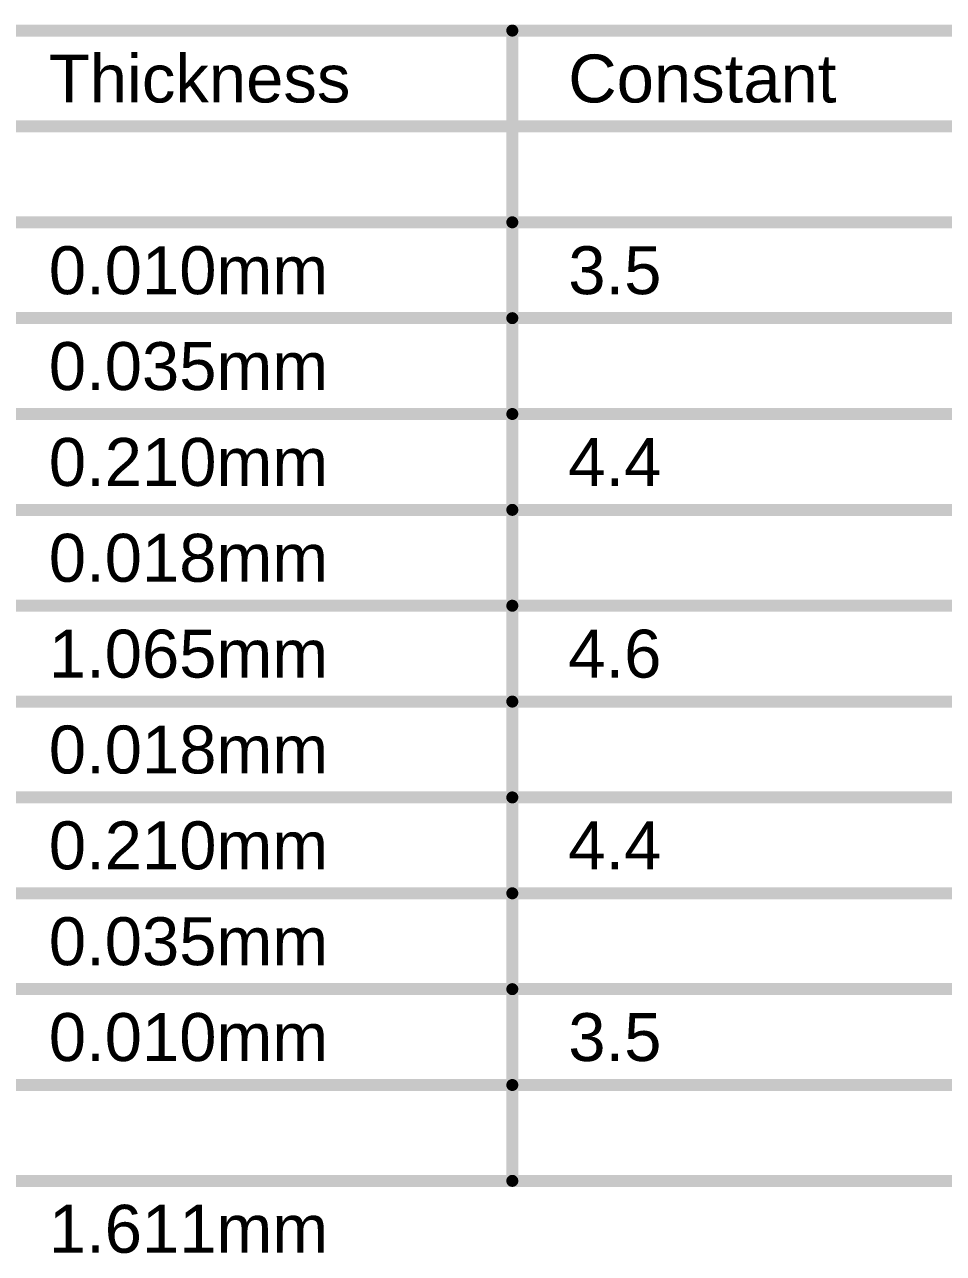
# Model space of a CAD drawing. Header units: inches. Extents: x 22 to 371, y 55 to 284.
# Drawn here: x 297.86 to 327.05, y 165.74 to 204.81 of the extents above; entities that cross this region are included whole.
import ezdxf

# ---------------------------------------------------------------- set-up
doc = ezdxf.new("R2010")
doc.units = ezdxf.units.IN
doc.layers.add('Fabrication', color=76, linetype='Continuous')
doc.styles.add('Arial', font='', dxfattribs={"height": 0.2})
doc.styles.get('Arial').set_extended_font_data('Arial')

msp = doc.modelspace()

# ---------------------------------------------------------------- linework, layer by layer
at = {"layer": 'Fabrication'}
for points in [[(240.982, 204.622, 0.381, 0.381, 0), (356.268, 204.622, 0.381, 0.381, 0)], [(313.354, 168.046, 0.381, 0.381, 0), (313.354, 204.622, 0.381, 0.381, 0)], [(240.982, 201.574, 0.381, 0.381, 0), (356.268, 201.574, 0.381, 0.381, 0)], [(296.848, 198.526, 0.381, 0.381, 0), (313.354, 198.526, 0.381, 0.381, 0)], [(313.354, 198.526, 0.381, 0.381, 0), (327.828, 198.526, 0.381, 0.381, 0)], [(296.848, 195.478, 0.381, 0.381, 0), (313.354, 195.478, 0.381, 0.381, 0)], [(313.354, 195.478, 0.381, 0.381, 0), (327.828, 195.478, 0.381, 0.381, 0)], [(296.848, 192.43, 0.381, 0.381, 0), (313.354, 192.43, 0.381, 0.381, 0)], [(313.354, 192.43, 0.381, 0.381, 0), (327.828, 192.43, 0.381, 0.381, 0)], [(296.848, 189.382, 0.381, 0.381, 0), (313.354, 189.382, 0.381, 0.381, 0)], [(313.354, 189.382, 0.381, 0.381, 0), (327.828, 189.382, 0.381, 0.381, 0)], [(296.848, 186.334, 0.381, 0.381, 0), (313.354, 186.334, 0.381, 0.381, 0)], [(313.354, 186.334, 0.381, 0.381, 0), (327.828, 186.334, 0.381, 0.381, 0)], [(296.848, 183.286, 0.381, 0.381, 0), (313.354, 183.286, 0.381, 0.381, 0)], [(313.354, 183.286, 0.381, 0.381, 0), (327.828, 183.286, 0.381, 0.381, 0)], [(296.848, 180.238, 0.381, 0.381, 0), (313.354, 180.238, 0.381, 0.381, 0)], [(313.354, 180.238, 0.381, 0.381, 0), (327.828, 180.238, 0.381, 0.381, 0)], [(296.848, 177.19, 0.381, 0.381, 0), (313.354, 177.19, 0.381, 0.381, 0)], [(313.354, 177.19, 0.381, 0.381, 0), (327.828, 177.19, 0.381, 0.381, 0)], [(296.848, 174.142, 0.381, 0.381, 0), (313.354, 174.142, 0.381, 0.381, 0)], [(313.354, 174.142, 0.381, 0.381, 0), (327.828, 174.142, 0.381, 0.381, 0)], [(296.848, 171.094, 0.381, 0.381, 0), (313.354, 171.094, 0.381, 0.381, 0)], [(313.354, 171.094, 0.381, 0.381, 0), (327.828, 171.094, 0.381, 0.381, 0)], [(296.848, 168.046, 0.381, 0.381, 0), (313.354, 168.046, 0.381, 0.381, 0)], [(313.354, 168.046, 0.381, 0.381, 0), (327.828, 168.046, 0.381, 0.381, 0)]]:
    msp.add_lwpolyline(points, format="xyseb", dxfattribs=at)
for points in [[(313.258, 204.622, 0.191, 0.191, 1), (313.449, 204.622, 0.191, 0.191, 1)], [(313.258, 198.526, 0.191, 0.191, 1), (313.449, 198.526, 0.191, 0.191, 1)], [(313.258, 198.526, 0.191, 0.191, 1), (313.449, 198.526, 0.191, 0.191, 1)], [(313.258, 195.478, 0.191, 0.191, 1), (313.449, 195.478, 0.191, 0.191, 1)], [(313.258, 195.478, 0.191, 0.191, 1), (313.449, 195.478, 0.191, 0.191, 1)], [(313.258, 192.43, 0.191, 0.191, 1), (313.449, 192.43, 0.191, 0.191, 1)], [(313.258, 192.43, 0.191, 0.191, 1), (313.449, 192.43, 0.191, 0.191, 1)], [(313.258, 189.382, 0.191, 0.191, 1), (313.449, 189.382, 0.191, 0.191, 1)], [(313.258, 189.382, 0.191, 0.191, 1), (313.449, 189.382, 0.191, 0.191, 1)], [(313.258, 186.334, 0.191, 0.191, 1), (313.449, 186.334, 0.191, 0.191, 1)], [(313.258, 186.334, 0.191, 0.191, 1), (313.449, 186.334, 0.191, 0.191, 1)], [(313.258, 183.286, 0.191, 0.191, 1), (313.449, 183.286, 0.191, 0.191, 1)], [(313.258, 183.286, 0.191, 0.191, 1), (313.449, 183.286, 0.191, 0.191, 1)], [(313.258, 180.238, 0.191, 0.191, 1), (313.449, 180.238, 0.191, 0.191, 1)], [(313.258, 180.238, 0.191, 0.191, 1), (313.449, 180.238, 0.191, 0.191, 1)], [(313.258, 177.19, 0.191, 0.191, 1), (313.449, 177.19, 0.191, 0.191, 1)], [(313.258, 177.19, 0.191, 0.191, 1), (313.449, 177.19, 0.191, 0.191, 1)], [(313.258, 174.142, 0.191, 0.191, 1), (313.449, 174.142, 0.191, 0.191, 1)], [(313.258, 174.142, 0.191, 0.191, 1), (313.449, 174.142, 0.191, 0.191, 1)], [(313.258, 171.094, 0.191, 0.191, 1), (313.449, 171.094, 0.191, 0.191, 1)], [(313.258, 171.094, 0.191, 0.191, 1), (313.449, 171.094, 0.191, 0.191, 1)], [(313.258, 168.046, 0.191, 0.191, 1), (313.449, 168.046, 0.191, 0.191, 1)], [(313.258, 168.046, 0.191, 0.191, 1), (313.449, 168.046, 0.191, 0.191, 1)], [(313.258, 168.046, 0.191, 0.191, 1), (313.449, 168.046, 0.191, 0.191, 1)]]:
    msp.add_lwpolyline(points, format="xyseb", close=True, dxfattribs=at)

# ---------------------------------------------------------------- texts
at = {"layer": 'Fabrication', "style": 'Arial'}
for s, p in [('Thickness', (298.626, 202.336)), ('Constant', (315.132, 202.336)), ('0.010mm', (298.626, 196.24)), ('3.5', (315.132, 196.24)), ('0.035mm', (298.626, 193.192)), ('0.210mm', (298.626, 190.144)), ('4.4', (315.132, 190.144)), ('0.018mm', (298.626, 187.096)), ('1.065mm', (298.626, 184.048)), ('4.6', (315.132, 184.048)), ('0.018mm', (298.626, 181)), ('0.210mm', (298.626, 177.952)), ('4.4', (315.132, 177.952)), ('0.035mm', (298.626, 174.904)), ('0.010mm', (298.626, 171.856)), ('3.5', (315.132, 171.856)), ('1.611mm', (298.626, 165.76))]:
    msp.add_text(s, height=1.524, dxfattribs=at).set_placement(p)

doc.saveas('drawing.dxf')
